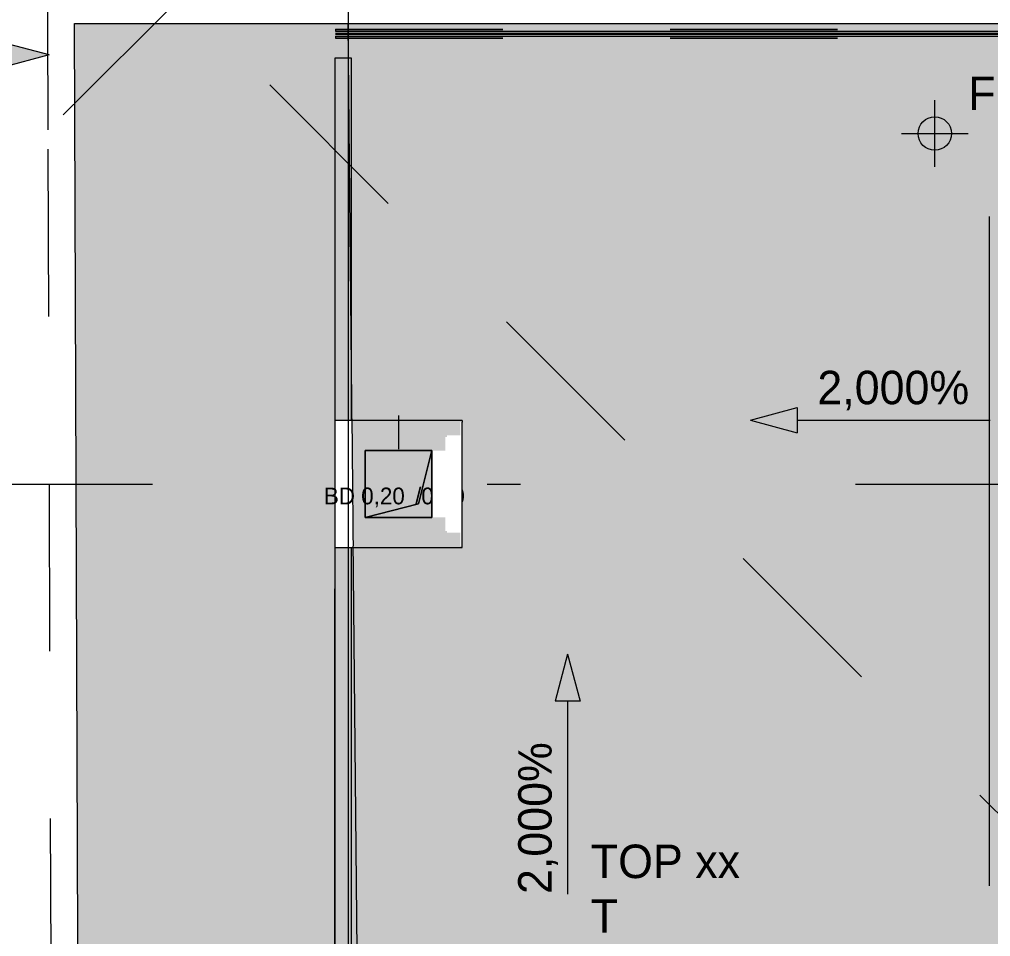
# Model space of a CAD drawing. Header units: metres. Extents: x -3 to 171, y -23 to 41.
# Drawn here: x 0.103 to 3.004, y -7.352 to -4.612 of the extents above; entities that cross this region are included whole.
import ezdxf

# ---------------------------------------------------------------- set-up
doc = ezdxf.new("R2010")
doc.units = ezdxf.units.M
doc.header["$MEASUREMENT"] = 0
doc.set_wipeout_variables(frame=1)
for name, pattern in [('Achse', [0.004, 0.002, -0.001, 0, -0.001]), ('Schnittlinie', [0.006, 0.003, -0.0015, 0, -0.0015]), ('Untersicht', [0.001, 0.0005, -0.0005]), ('Untersicht 1_1', [0.075, 0.025, -0.05]), ('Wipeout_Contour', [1, 0, -1])]:
    doc.linetypes.add(name, pattern=pattern)
for name, color, linetype in [('6._Dach PP STG1_1_000 Achsraster', 7, 'Continuous'), ('6._Dach PP STG1_1_112 Wand Aussen - Schachtwände', 7, 'Continuous'), ('6._Dach PP STG1_1_140 Brüstung', 7, 'Continuous'), ('6._Dach PP STG1_1_140 Geländer transparent', 7, 'Continuous'), ('6._Dach PP STG1_1_210 Decke', 7, 'Continuous'), ('6._Dach PP STG1_1_220 Bodenaufbau - Außen_ Gefälle', 7, 'Continuous'), ('6._Dach PP STG1_1_221 Bodenaufbau - Abdichtung', 7, 'Continuous'), ('6._Dach PP STG1_1_221 Bodenaufbau - Terrassenbelag', 7, 'Continuous'), ('6._Dach PP STG1_1_270 Deckendurchbruchsymbol', 7, 'Continuous'), ('6._Dach PP STG1_1_611 Entwässerung', 7, 'Continuous'), ('6._Dach PP STG1_1_810 Raum', 7, 'Continuous'), ('6._Dach PP STG1_1_851 Marker Schnitt', 7, 'Continuous'), ('6._Dach PP STG1_1_950 Polierplan Bemaßung', 7, 'Continuous')]:
    doc.layers.add(name, color=color, linetype=linetype)
doc.styles.add('ERSTELLTER_STIL_2', font='')
doc.styles.get('ERSTELLTER_STIL_2').set_extended_font_data('Eurostile')

msp = doc.modelspace()

# ---------------------------------------------------------------- hatches: boundary and pattern name
at = {"layer": '6._Dach PP STG1_1_140 Brüstung', "linetype": 'Continuous', "lineweight": 13}
for points in [[(1.0465, -4.6525), (6.695, -4.6525), (6.695, -4.6471), (1.0465, -4.6471)], [(1.0465, -4.6615), (6.695, -4.6615), (6.695, -4.6561), (1.0465, -4.6561)]]:
    msp.add_hatch(color=4, dxfattribs=at).paths.add_polyline_path(points)
at = {"layer": '6._Dach PP STG1_1_140 Geländer transparent', "linetype": 'Continuous', "lineweight": 13}
msp.add_hatch(color=4, dxfattribs=at).paths.add_polyline_path([(1.095, -10.355), (1.095, -4.7271), (1.045, -4.7271), (1.045, -10.355)])
at = {"layer": '6._Dach PP STG1_1_220 Bodenaufbau - Außen_ Gefälle', "linetype": 'Continuous', "lineweight": 0, "true_color": 0x323232}
h = msp.add_hatch(color=250, dxfattribs=at)
h.paths.add_polyline_path([(6.565, -4.5433), (0.1867, -4.5433), (0.2083, -10.4546), (6.43, -10.4546), (6.43, -14.87), (12.38, -14.87), (12.38, -10.4546), (18.8202, -10.4546), (18.8399, -4.5433), (12.4199, -4.5433), (12.415, -1.67), (6.565, -1.67)])
h.paths.add_polyline_path([(6.495, -7.395), (8.015, -7.395), (8.015, -7.605), (8.745, -7.605), (8.745, -6.215), (7.975, -6.215), (7.975, -5.885), (8.745, -5.885), (8.745, -3.865), (11.105, -3.865), (11.105, -6.245), (11.105, -7.605), (11.5565, -7.605), (11.5565, -8.955), (6.495, -8.955)], flags=0)
at = {"layer": '6._Dach PP STG1_1_950 Polierplan Bemaßung', "linetype": 'Continuous', "lineweight": 0, "true_color": 0x000000}
for points in [[(2.8373, -4.9525), (2.8873, -4.9525), (2.8835, -4.9334), (2.8727, -4.9172), (2.8565, -4.9063), (2.8373, -4.9025)], [(2.8373, -4.9525), (2.7873, -4.9525), (2.7911, -4.9717), (2.802, -4.9879), (2.8182, -4.9987), (2.8373, -5.0025)]]:
    msp.add_hatch(color=18, dxfattribs=at).paths.add_polyline_path(points)
at = {"layer": '6._Dach PP STG1_1_950 Polierplan Bemaßung', "linetype": 'Continuous', "lineweight": 13, "true_color": 0x6c6cff}
for points in [[(2.2865, -5.8089), (2.4265, -5.8464), (2.4265, -5.7714)], [(1.7402, -6.5081), (1.7027, -6.6481), (1.7777, -6.6481)]]:
    msp.add_hatch(color=171, dxfattribs=at).paths.add_polyline_path(points)

# ---------------------------------------------------------------- linework, layer by layer
at = {"layer": '6._Dach PP STG1_1_140 Brüstung', "color": 8, "linetype": 'Untersicht', "lineweight": 13, "ltscale": 1000}
for p, q in [((1.0465, -4.6407), (6.6448, -4.6407)), ((1.0465, -4.6417), (6.6448, -4.6417)), ((1.0465, -4.6669), (6.695, -4.6669))]:
    msp.add_line(p, q, dxfattribs=at)
at = {"layer": '6._Dach PP STG1_1_140 Brüstung', "color": 7, "linetype": 'Continuous', "lineweight": 13, "ltscale": 1000}
for p, q in [((1.0465, -4.6471), (6.6448, -4.6471)), ((1.0465, -4.6525), (6.695, -4.6525)), ((1.0465, -4.6561), (6.695, -4.6561)), ((1.0465, -4.6615), (6.695, -4.6615))]:
    msp.add_line(p, q, dxfattribs=at)
at = {"layer": '6._Dach PP STG1_1_140 Brüstung', "color": 8, "linetype": 'Untersicht', "lineweight": 13, "ltscale": 1000, "flags": 128}
for points in [[(1.0465, -4.6407), (1.0465, -4.6417)], [(1.0465, -4.6417), (1.0465, -4.6471)], [(1.0465, -4.6615), (1.0465, -4.6669)], [(1.0465, -4.6669), (1.0465, -4.6679)], [(1.0465, -4.6679), (6.695, -4.6679)]]:
    msp.add_lwpolyline(points, dxfattribs=at)
at = {"layer": '6._Dach PP STG1_1_140 Geländer transparent', "color": 7, "linetype": 'Continuous', "lineweight": 18, "ltscale": 1000, "flags": 128}
for points in [[(1.095, -4.7271), (1.045, -4.7271)], [(1.045, -4.7271), (1.045, -10.355)], [(1.095, -10.355), (1.095, -4.7271)]]:
    msp.add_lwpolyline(points, dxfattribs=at)
at = {"layer": '6._Dach PP STG1_1_210 Decke', "color": 7, "linetype": 'Continuous', "lineweight": 13, "ltscale": 1000, "true_color": 0xf4f4f4, "flags": 128}
msp.add_lwpolyline([(6.525, -4.5), (0.1465, -4.5), (0.1685, -10.5128), (6.39, -10.5128), (6.39, -14.87), (12.42, -14.87), (12.42, -10.4946), (18.82, -10.4946), (18.84, -4.5), (12.455, -4.5), (12.455, -1.6283), (6.525, -1.6283)], close=True, dxfattribs=at)
at = {"layer": '6._Dach PP STG1_1_220 Bodenaufbau - Außen_ Gefälle', "color": 7, "linetype": 'Continuous', "lineweight": 13, "ltscale": 1000, "flags": 128}
msp.add_lwpolyline([(6.565, -4.5433), (0.1867, -4.5433), (0.2083, -10.4546), (6.43, -10.4546), (6.43, -14.87), (12.38, -14.87), (12.38, -10.4546), (18.8202, -10.4546), (18.8399, -4.5433), (12.4199, -4.5433), (12.415, -1.67), (6.565, -1.67)], close=True, dxfattribs=at)
at = {"layer": '6._Dach PP STG1_1_220 Bodenaufbau - Außen_ Gefälle', "color": 7, "linetype": 'Untersicht 1_1', "lineweight": 18, "ltscale": 1000, "flags": 128}
msp.add_lwpolyline([(7.275, -4.7271), (7.275, -7.265), (6.365, -7.265), (6.365, -9.085), (10.915, -9.085), (10.915, -10.355), (1.045, -10.355), (1.045, -4.7271)], close=True, dxfattribs=at)
at = {"layer": '6._Dach PP STG1_1_950 Polierplan Bemaßung', "color": 7, "linetype": 'Continuous', "lineweight": 13, "ltscale": 1000}
for p, q in [((2.8373, -5.0525), (2.8373, -4.8525)), ((2.7373, -4.9525), (2.9373, -4.9525))]:
    msp.add_line(p, q, dxfattribs=at)
at = {"layer": '6._Dach PP STG1_1_950 Polierplan Bemaßung', "color": 171, "linetype": 'Continuous', "lineweight": 13, "ltscale": 1000, "true_color": 0x6c6cff}
for p, q in [((2.2865, -5.8089), (2.4265, -5.7714)), ((2.4265, -5.7714), (2.4265, -5.8464)), ((2.2865, -5.8089), (2.4265, -5.8464)), ((2.4265, -5.8089), (2.4865, -5.8089)), ((2.4865, -5.8089), (3.0028, -5.8089)), ((1.7402, -6.5081), (1.7027, -6.6481)), ((1.7402, -6.5081), (1.7777, -6.6481)), ((1.7777, -6.6481), (1.7027, -6.6481)), ((1.7402, -6.6481), (1.7402, -6.7081)), ((1.7402, -6.7081), (1.7402, -7.2244))]:
    msp.add_line(p, q, dxfattribs=at)
at = {"layer": '6._Dach PP STG1_1_950 Polierplan Bemaßung', "color": 7, "linetype": 'Continuous', "lineweight": 13, "ltscale": 1000}
msp.add_circle((2.8373, -4.9525), 0.05, dxfattribs=at)

# ---------------------------------------------------------------- texts
at = {"layer": '6._Dach PP STG1_1_810 Raum', "color": 7, "linetype": 'Continuous', "lineweight": 13, "char_height": 0.1, "attachment_point": 1, "style": 'ERSTELLTER_STIL_2'}
for s, insert in [('\\A1;{\\pql;\\pt0;\\fEurostile|b0|i0|c0|p0;\\W1.000000;TOP xx}', (1.8096, -7.0768)), ('\\A1;{\\pql;\\pt0;\\fEurostile|b0|i0|c0|p0;\\W1.000000;T}', (1.8096, -7.2403))]:
    msp.add_mtext(s, dxfattribs=dict(at, insert=insert))
at = {"layer": '6._Dach PP STG1_1_950 Polierplan Bemaßung', "color": 7, "linetype": 'Continuous', "lineweight": 13, "insert": (2.9373, -4.9115), "char_height": 0.1, "attachment_point": 7, "style": 'ERSTELLTER_STIL_2'}
msp.add_mtext('\\A1;{\\pql;\\fEurostile|b0|i0|c0|p0;\\W1.000000;Flachdach OK +17,87\\fEurostile|b0|i0|c0|p0;\\W1.000000;\\A1{\\H.66x;\\S5^  ;}}', dxfattribs=at)
at = {"layer": '6._Dach PP STG1_1_950 Polierplan Bemaßung', "color": 171, "linetype": 'Continuous', "lineweight": 13, "true_color": 0x6c6cff, "insert": (2.4865, -5.7799), "char_height": 0.1, "attachment_point": 7, "style": 'ERSTELLTER_STIL_2'}
msp.add_mtext('\\A1;{\\pql;\\fEurostile|b0|i0|c0|p0;\\W1.000000;2,000\\fEurostile|b0|i0|c0|p0;\\W1.000000;%}', dxfattribs=at)
at = {"layer": '6._Dach PP STG1_1_950 Polierplan Bemaßung', "color": 171, "linetype": 'Continuous', "lineweight": 13, "true_color": 0x6c6cff, "insert": (1.7112, -7.2244), "char_height": 0.1, "attachment_point": 7, "rotation": 90, "style": 'ERSTELLTER_STIL_2'}
msp.add_mtext('\\A1;{\\pql;\\fEurostile|b0|i0|c0|p0;\\W1.000000;2,000\\fEurostile|b0|i0|c0|p0;\\W1.000000;%}', dxfattribs=at)

# ---------------------------------------------------------------- next in the draw order: wipeouts: each hides what was drawn before it
at = {"color": 254, "linetype": 'Wipeout_Contour', "lineweight": 0, "ltscale": 18.3699}
msp.add_wipeout([(1.045, -5.8145), (1.05, -5.8145), (1.045, -5.8095)], dxfattribs=at).dxf.layer = '6._Dach PP STG1_1_112 Wand Aussen - Schachtwände'
at = {"color": 254, "linetype": 'Wipeout_Contour', "lineweight": 0, "ltscale": 18.372286}
msp.add_wipeout([(1.42, -5.8145), (1.425, -5.8145), (1.425, -5.8095)], dxfattribs=at).dxf.layer = '6._Dach PP STG1_1_112 Wand Aussen - Schachtwände'
at = {"color": 254, "linetype": 'Wipeout_Contour', "lineweight": 0, "ltscale": 19.289639}
msp.add_wipeout([(1.05, -6.1845), (1.045, -6.1895), (1.05, -6.1895)], dxfattribs=at).dxf.layer = '6._Dach PP STG1_1_112 Wand Aussen - Schachtwände'
at = {"color": 254, "linetype": 'Wipeout_Contour', "lineweight": 0, "ltscale": 18.513411}
msp.add_wipeout([(1.42, -6.1845), (1.425, -6.1895), (1.425, -6.1845)], dxfattribs=at).dxf.layer = '6._Dach PP STG1_1_112 Wand Aussen - Schachtwände'
at = {"color": 254, "linetype": 'Wipeout_Contour', "lineweight": 0, "ltscale": 12.999552}
msp.add_wipeout([(-0.0237, -4.3834), (0.267, -4.6234), (0.2661, -4.3834)], dxfattribs=at).dxf.layer = '6._Dach PP STG1_1_140 Brüstung'

# ---------------------------------------------------------------- next in the draw order: wipeouts: each hides what was drawn before it
at = {"color": 254, "linetype": 'Wipeout_Contour', "lineweight": 0, "ltscale": 18.465895}
msp.add_wipeout([(1.05, -5.8545), (1.09, -5.8545), (1.05, -5.8145)], dxfattribs=at).dxf.layer = '6._Dach PP STG1_1_112 Wand Aussen - Schachtwände'
at = {"color": 254, "linetype": 'Wipeout_Contour', "lineweight": 0, "ltscale": 18.44815}
msp.add_wipeout([(1.38, -5.8545), (1.42, -5.8545), (1.42, -5.8145)], dxfattribs=at).dxf.layer = '6._Dach PP STG1_1_112 Wand Aussen - Schachtwände'
at = {"color": 254, "linetype": 'Wipeout_Contour', "lineweight": 0, "ltscale": 19.254315}
msp.add_wipeout([(1.09, -6.1445), (1.05, -6.1845), (1.09, -6.1845)], dxfattribs=at).dxf.layer = '6._Dach PP STG1_1_112 Wand Aussen - Schachtwände'
at = {"color": 254, "linetype": 'Wipeout_Contour', "lineweight": 0, "ltscale": 18.423196}
msp.add_wipeout([(1.38, -6.1445), (1.42, -6.1845), (1.42, -6.1445)], dxfattribs=at).dxf.layer = '6._Dach PP STG1_1_112 Wand Aussen - Schachtwände'
at = {"color": 254, "linetype": 'Wipeout_Contour', "lineweight": 0, "ltscale": 14.250502}
msp.add_wipeout([(-0.0237, -4.3834), (-0.0229, -4.6234), (0.267, -4.6234)], dxfattribs=at).dxf.layer = '6._Dach PP STG1_1_140 Brüstung'

# ---------------------------------------------------------------- next in the draw order: wipeouts: each hides what was drawn before it
at = {"color": 254, "linetype": 'Wipeout_Contour', "lineweight": 0, "ltscale": 17.636494}
msp.add_wipeout([(1.42, -5.8145), (1.425, -5.8095), (1.42, -5.8095)], dxfattribs=at).dxf.layer = '6._Dach PP STG1_1_112 Wand Aussen - Schachtwände'
at = {"color": 254, "linetype": 'Wipeout_Contour', "lineweight": 0, "ltscale": 18.529113}
msp.add_wipeout([(1.09, -5.8595), (1.095, -5.8595), (1.09, -5.8545)], dxfattribs=at).dxf.layer = '6._Dach PP STG1_1_112 Wand Aussen - Schachtwände'
at = {"color": 254, "linetype": 'Wipeout_Contour', "lineweight": 0, "ltscale": 18.477545}
msp.add_wipeout([(1.375, -5.8595), (1.38, -5.8595), (1.38, -5.8545)], dxfattribs=at).dxf.layer = '6._Dach PP STG1_1_112 Wand Aussen - Schachtwände'
at = {"color": 254, "linetype": 'Wipeout_Contour', "lineweight": 0, "ltscale": 19.174911}
msp.add_wipeout([(1.095, -6.1395), (1.09, -6.1445), (1.095, -6.1445)], dxfattribs=at).dxf.layer = '6._Dach PP STG1_1_112 Wand Aussen - Schachtwände'
at = {"color": 254, "linetype": 'Wipeout_Contour', "lineweight": 0, "ltscale": 18.354299}
msp.add_wipeout([(1.375, -6.1395), (1.38, -6.1445), (1.38, -6.1395)], dxfattribs=at).dxf.layer = '6._Dach PP STG1_1_112 Wand Aussen - Schachtwände'
at = {"color": 254, "linetype": 'Wipeout_Contour', "lineweight": 0, "ltscale": 30.095482}
msp.add_wipeout([(0.2881, -10.3745), (0.267, -4.6234), (-0.0229, -4.6234), (-0.0018, -10.3745)], dxfattribs=at).dxf.layer = '6._Dach PP STG1_1_140 Brüstung'

# ---------------------------------------------------------------- next in the draw order: hatches: boundary and pattern name
at = {"layer": '6._Dach PP STG1_1_950 Polierplan Bemaßung', "linetype": 'Continuous', "lineweight": 13, "true_color": 0x6c6cff}
msp.add_hatch(color=171, dxfattribs=at).paths.add_polyline_path([(0.191, -4.7175), (0.0509, -4.6805), (0.0512, -4.7555)])

# ---------------------------------------------------------------- next in the draw order: linework, layer by layer
at = {"layer": '6._Dach PP STG1_1_140 Brüstung', "color": 7, "linetype": 'Continuous', "lineweight": 18, "ltscale": 1000, "flags": 128}
msp.add_lwpolyline([(0.2881, -10.3745), (0.267, -4.6234)], dxfattribs=at)
at = {"layer": '6._Dach PP STG1_1_221 Bodenaufbau - Abdichtung', "color": 171, "linetype": 'Untersicht', "lineweight": 13, "ltscale": 1000, "true_color": 0x6c6cff, "flags": 128}
for points in [[(0.1975, -7.499), (0.1867, -4.5433)], [(0.1881, -4.9419), (0.1867, -4.5433)]]:
    msp.add_lwpolyline(points, dxfattribs=at)
at = {"layer": '6._Dach PP STG1_1_950 Polierplan Bemaßung', "color": 171, "linetype": 'Continuous', "lineweight": 13, "ltscale": 1000, "true_color": 0x6c6cff}
for q in [(0.0509, -4.6805), (0.0512, -4.7555)]:
    msp.add_line((0.191, -4.7175), q, dxfattribs=at)

# ---------------------------------------------------------------- next in the draw order: wipeouts: each hides what was drawn before it
at = {"color": 254, "linetype": 'Wipeout_Contour', "lineweight": 0, "ltscale": 23.875168}
msp.add_wipeout([(1.05, -5.8145), (1.42, -5.8145), (1.42, -5.8095), (1.05, -5.8095)], dxfattribs=at).dxf.layer = '6._Dach PP STG1_1_112 Wand Aussen - Schachtwände'
at = {"color": 254, "linetype": 'Wipeout_Contour', "lineweight": 0, "ltscale": 18.625281}
msp.add_wipeout([(1.135, -5.8995), (1.095, -5.8595), (1.095, -5.8995)], dxfattribs=at).dxf.layer = '6._Dach PP STG1_1_112 Wand Aussen - Schachtwände'
at = {"color": 254, "linetype": 'Wipeout_Contour', "lineweight": 0, "ltscale": 18.553929}
msp.add_wipeout([(1.335, -5.8995), (1.375, -5.8995), (1.375, -5.8595)], dxfattribs=at).dxf.layer = '6._Dach PP STG1_1_112 Wand Aussen - Schachtwände'
at = {"color": 254, "linetype": 'Wipeout_Contour', "lineweight": 0, "ltscale": 19.140359}
msp.add_wipeout([(1.135, -6.0995), (1.095, -6.1395), (1.135, -6.1395)], dxfattribs=at).dxf.layer = '6._Dach PP STG1_1_112 Wand Aussen - Schachtwände'
at = {"color": 254, "linetype": 'Wipeout_Contour', "lineweight": 0, "ltscale": 18.264273}
msp.add_wipeout([(1.335, -6.0995), (1.375, -6.1395), (1.375, -6.0995)], dxfattribs=at).dxf.layer = '6._Dach PP STG1_1_112 Wand Aussen - Schachtwände'

# ---------------------------------------------------------------- next in the draw order: wipeouts: each hides what was drawn before it
at = {"color": 254, "linetype": 'Wipeout_Contour', "lineweight": 0, "ltscale": 17.207096}
msp.add_wipeout([(1.05, -5.8095), (1.045, -5.8095), (1.05, -5.8145)], dxfattribs=at).dxf.layer = '6._Dach PP STG1_1_112 Wand Aussen - Schachtwände'
at = {"color": 254, "linetype": 'Wipeout_Contour', "lineweight": 0, "ltscale": 17.665541}
msp.add_wipeout([(1.38, -5.8545), (1.42, -5.8145), (1.38, -5.8145)], dxfattribs=at).dxf.layer = '6._Dach PP STG1_1_112 Wand Aussen - Schachtwände'
at = {"color": 254, "linetype": 'Wipeout_Contour', "lineweight": 0, "ltscale": 18.411211}
msp.add_wipeout([(0.267, -4.6234), (1.0465, -4.6234), (1.0465, -4.3834), (0.2661, -4.3834)], dxfattribs=at).dxf.layer = '6._Dach PP STG1_1_140 Brüstung'

# ---------------------------------------------------------------- next in the draw order: linework, layer by layer
at = {"layer": '6._Dach PP STG1_1_112 Wand Aussen - Schachtwände', "color": 7, "linetype": 'Continuous', "lineweight": 18, "ltscale": 1000, "flags": 128}
msp.add_lwpolyline([(1.425, -5.8095), (1.425, -5.8145)], dxfattribs=at)
at = {"layer": '6._Dach PP STG1_1_140 Brüstung', "color": 7, "linetype": 'Continuous', "lineweight": 18, "ltscale": 1000, "flags": 128}
msp.add_lwpolyline([(0.267, -4.6234), (1.0465, -4.6234)], dxfattribs=at)
at = {"layer": '6._Dach PP STG1_1_221 Bodenaufbau - Abdichtung', "color": 171, "linetype": 'Untersicht', "lineweight": 13, "ltscale": 1000, "true_color": 0x6c6cff, "flags": 128}
msp.add_lwpolyline([(0.5867, -4.5433), (0.1881, -4.9419)], dxfattribs=at)

# ---------------------------------------------------------------- next in the draw order: wipeouts: each hides what was drawn before it
at = {"color": 254, "linetype": 'Wipeout_Contour', "lineweight": 0, "ltscale": 23.957123}
msp.add_wipeout([(1.09, -5.8545), (1.38, -5.8545), (1.38, -5.8145), (1.09, -5.8145)], dxfattribs=at).dxf.layer = '6._Dach PP STG1_1_112 Wand Aussen - Schachtwände'

# ---------------------------------------------------------------- next in the draw order: wipeouts: each hides what was drawn before it
at = {"color": 254, "linetype": 'Wipeout_Contour', "lineweight": 0, "ltscale": 17.272665}
msp.add_wipeout([(1.09, -5.8145), (1.05, -5.8145), (1.09, -5.8545)], dxfattribs=at).dxf.layer = '6._Dach PP STG1_1_112 Wand Aussen - Schachtwände'
at = {"color": 254, "linetype": 'Wipeout_Contour', "lineweight": 0, "ltscale": 17.730857}
msp.add_wipeout([(1.375, -5.8595), (1.38, -5.8545), (1.375, -5.8545)], dxfattribs=at).dxf.layer = '6._Dach PP STG1_1_112 Wand Aussen - Schachtwände'
at = {"color": 254, "linetype": 'Wipeout_Contour', "lineweight": 0, "ltscale": 25.197188}
msp.add_wipeout([(6.2852, -4.3834), (1.0465, -4.3834), (1.0465, -4.6234), (6.2852, -4.6234)], dxfattribs=at).dxf.layer = '6._Dach PP STG1_1_140 Brüstung'

# ---------------------------------------------------------------- next in the draw order: linework, layer by layer
at = {"layer": '6._Dach PP STG1_1_000 Achsraster', "color": 5, "linetype": 'Achse', "lineweight": 0, "ltscale": 1000}
msp.add_line((3, 3), (3, -22.5231), dxfattribs=at)
at = {"layer": '6._Dach PP STG1_1_112 Wand Aussen - Schachtwände', "color": 7, "linetype": 'Continuous', "lineweight": 18, "ltscale": 1000, "flags": 128}
for points in [[(1.045, -5.8095), (1.045, -5.8145)], [(1.425, -5.8095), (1.045, -5.8095)]]:
    msp.add_lwpolyline(points, dxfattribs=at)
at = {"layer": '6._Dach PP STG1_1_140 Brüstung', "color": 7, "linetype": 'Continuous', "lineweight": 18, "ltscale": 1000}
msp.add_line((1.0465, -4.6234), (6.2852, -4.6234), dxfattribs=at)
at = {"layer": '6._Dach PP STG1_1_221 Bodenaufbau - Terrassenbelag', "color": 7, "linetype": 'Continuous', "lineweight": 18, "ltscale": 1000, "flags": 128}
msp.add_lwpolyline([(1.0846, -4.6234), (6.695, -4.6234)], dxfattribs=at)

# ---------------------------------------------------------------- next in the draw order: wipeouts: each hides what was drawn before it
at = {"color": 254, "linetype": 'Wipeout_Contour', "lineweight": 0, "ltscale": 24.042775}
msp.add_wipeout([(1.095, -5.8595), (1.375, -5.8595), (1.375, -5.8545), (1.095, -5.8545)], dxfattribs=at).dxf.layer = '6._Dach PP STG1_1_112 Wand Aussen - Schachtwände'

# ---------------------------------------------------------------- next in the draw order: wipeouts: each hides what was drawn before it
at = {"color": 254, "linetype": 'Wipeout_Contour', "lineweight": 0, "ltscale": 24.454541}
msp.add_wipeout([(1.05, -5.8145), (1.045, -5.8145), (1.045, -6.1845), (1.05, -6.1845)], dxfattribs=at).dxf.layer = '6._Dach PP STG1_1_112 Wand Aussen - Schachtwände'
at = {"color": 254, "linetype": 'Wipeout_Contour', "lineweight": 0, "ltscale": 17.361367}
msp.add_wipeout([(1.095, -5.8545), (1.09, -5.8545), (1.095, -5.8595)], dxfattribs=at).dxf.layer = '6._Dach PP STG1_1_112 Wand Aussen - Schachtwände'
at = {"color": 254, "linetype": 'Wipeout_Contour', "lineweight": 0, "ltscale": 17.760742}
msp.add_wipeout([(1.335, -5.8995), (1.375, -5.8595), (1.335, -5.8595)], dxfattribs=at).dxf.layer = '6._Dach PP STG1_1_112 Wand Aussen - Schachtwände'

# ---------------------------------------------------------------- next in the draw order: wipeouts: each hides what was drawn before it
at = {"color": 254, "linetype": 'Wipeout_Contour', "lineweight": 0, "ltscale": 24.125985}
msp.add_wipeout([(1.135, -5.8995), (1.335, -5.8995), (1.335, -5.8595), (1.135, -5.8595)], dxfattribs=at).dxf.layer = '6._Dach PP STG1_1_112 Wand Aussen - Schachtwände'
at = {"color": 254, "linetype": 'Wipeout_Contour', "lineweight": 0, "ltscale": 18.468399}
msp.add_wipeout([(1.05, -6.1845), (1.045, -6.1845), (1.045, -6.1895)], dxfattribs=at).dxf.layer = '6._Dach PP STG1_1_112 Wand Aussen - Schachtwände'

# ---------------------------------------------------------------- next in the draw order: wipeouts: each hides what was drawn before it
at = {"color": 254, "linetype": 'Wipeout_Contour', "lineweight": 0, "ltscale": 17.427426}
msp.add_wipeout([(1.135, -5.8595), (1.095, -5.8595), (1.135, -5.8995)], dxfattribs=at).dxf.layer = '6._Dach PP STG1_1_112 Wand Aussen - Schachtwände'

# ---------------------------------------------------------------- next in the draw order: linework, layer by layer
at = {"layer": '6._Dach PP STG1_1_112 Wand Aussen - Schachtwände', "color": 7, "linetype": 'Continuous', "lineweight": 18, "ltscale": 1000, "flags": 128}
msp.add_lwpolyline([(1.135, -5.8995), (1.335, -5.8995)], dxfattribs=at)

# ---------------------------------------------------------------- next in the draw order: wipeouts: each hides what was drawn before it
at = {"color": 254, "linetype": 'Wipeout_Contour', "lineweight": 0, "ltscale": 24.469}
msp.add_wipeout([(1.09, -5.8545), (1.05, -5.8545), (1.05, -6.1445), (1.09, -6.1445)], dxfattribs=at).dxf.layer = '6._Dach PP STG1_1_112 Wand Aussen - Schachtwände'

# ---------------------------------------------------------------- next in the draw order: wipeouts: each hides what was drawn before it
at = {"color": 254, "linetype": 'Wipeout_Contour', "lineweight": 0, "ltscale": 18.398206}
msp.add_wipeout([(1.09, -6.1445), (1.05, -6.1445), (1.05, -6.1845)], dxfattribs=at).dxf.layer = '6._Dach PP STG1_1_112 Wand Aussen - Schachtwände'

# ---------------------------------------------------------------- next in the draw order: linework, layer by layer
at = {"layer": '6._Dach PP STG1_1_112 Wand Aussen - Schachtwände', "color": 7, "linetype": 'Continuous', "lineweight": 18, "ltscale": 1000, "flags": 128}
for points in [[(1.045, -5.8145), (1.045, -6.1895)], [(1.045, -6.1895), (1.05, -6.1895)]]:
    msp.add_lwpolyline(points, dxfattribs=at)

# ---------------------------------------------------------------- next in the draw order: wipeouts: each hides what was drawn before it
at = {"color": 254, "linetype": 'Wipeout_Contour', "lineweight": 0, "ltscale": 24.48365}
msp.add_wipeout([(1.095, -5.8595), (1.09, -5.8595), (1.09, -6.1395), (1.095, -6.1395)], dxfattribs=at).dxf.layer = '6._Dach PP STG1_1_112 Wand Aussen - Schachtwände'

# ---------------------------------------------------------------- next in the draw order: wipeouts: each hides what was drawn before it
at = {"color": 254, "linetype": 'Wipeout_Contour', "lineweight": 0, "ltscale": 24.498677}
msp.add_wipeout([(1.135, -6.0995), (1.135, -5.8995), (1.095, -5.8995), (1.095, -6.0995)], dxfattribs=at).dxf.layer = '6._Dach PP STG1_1_112 Wand Aussen - Schachtwände'
at = {"color": 254, "linetype": 'Wipeout_Contour', "lineweight": 0, "ltscale": 18.363294}
msp.add_wipeout([(1.095, -6.1395), (1.09, -6.1395), (1.09, -6.1445)], dxfattribs=at).dxf.layer = '6._Dach PP STG1_1_112 Wand Aussen - Schachtwände'
at = {"color": 254, "linetype": 'Wipeout_Contour', "lineweight": 0, "ltscale": 25.337453}
msp.add_wipeout([(1.42, -6.1845), (1.05, -6.1845), (1.05, -6.1895), (1.42, -6.1895)], dxfattribs=at).dxf.layer = '6._Dach PP STG1_1_112 Wand Aussen - Schachtwände'

# ---------------------------------------------------------------- next in the draw order: linework, layer by layer
at = {"layer": '6._Dach PP STG1_1_000 Achsraster', "color": 5, "linetype": 'Achse', "lineweight": 0, "ltscale": 1000}
msp.add_line((-1.5, -6), (21, -6), dxfattribs=at)

# ---------------------------------------------------------------- next in the draw order: texts
at = {"layer": '6._Dach PP STG1_1_270 Deckendurchbruchsymbol', "color": 1, "linetype": 'Continuous', "lineweight": 0, "insert": (1.235, -6.0749), "char_height": 0.05, "attachment_point": 8, "style": 'ERSTELLTER_STIL_2'}
msp.add_mtext('\\A1;{\\pqc;\\pt0;\\fEurostile|b0|i0|c0|p0;\\W1.000000;BD 0,20\\fEurostile|b0|i0|c0|p0;\\W1.000000;\\A1{\\H.66x;\\S^  ;}\\fEurostile|b0|i0|c0|p0;\\W1.000000; /0,20\\fEurostile|b0|i0|c0|p0;\\W1.000000;\\A1{\\H.66x;\\S^  ;}\\fEurostile|b0|i0|c0|p0;\\W1.000000;\\fEurostile|b0|i0|c0|p0;\\W1.000000;\\A1{\\H.66x;\\S^  ;}}', dxfattribs=at)

# ---------------------------------------------------------------- next in the draw order: wipeouts: each hides what was drawn before it
at = {"color": 254, "linetype": 'Wipeout_Contour', "lineweight": 0, "ltscale": 18.293727}
msp.add_wipeout([(1.095, -6.0995), (1.095, -6.1395), (1.135, -6.0995)], dxfattribs=at).dxf.layer = '6._Dach PP STG1_1_112 Wand Aussen - Schachtwände'
at = {"color": 254, "linetype": 'Wipeout_Contour', "lineweight": 0, "ltscale": 19.713674}
msp.add_wipeout([(1.42, -6.1895), (1.425, -6.1895), (1.42, -6.1845)], dxfattribs=at).dxf.layer = '6._Dach PP STG1_1_112 Wand Aussen - Schachtwände'

# ---------------------------------------------------------------- next in the draw order: linework, layer by layer
at = {"layer": '6._Dach PP STG1_1_112 Wand Aussen - Schachtwände', "color": 7, "linetype": 'Continuous', "lineweight": 18, "ltscale": 1000, "flags": 128}
msp.add_lwpolyline([(1.135, -6.0995), (1.135, -5.8995)], dxfattribs=at)

# ---------------------------------------------------------------- next in the draw order: wipeouts: each hides what was drawn before it
at = {"color": 254, "linetype": 'Wipeout_Contour', "lineweight": 0, "ltscale": 25.244272}
msp.add_wipeout([(1.38, -6.1445), (1.09, -6.1445), (1.09, -6.1845), (1.38, -6.1845)], dxfattribs=at).dxf.layer = '6._Dach PP STG1_1_112 Wand Aussen - Schachtwände'

# ---------------------------------------------------------------- next in the draw order: wipeouts: each hides what was drawn before it
at = {"color": 254, "linetype": 'Wipeout_Contour', "lineweight": 0, "ltscale": 19.647612}
msp.add_wipeout([(1.38, -6.1845), (1.42, -6.1845), (1.38, -6.1445)], dxfattribs=at).dxf.layer = '6._Dach PP STG1_1_112 Wand Aussen - Schachtwände'

# ---------------------------------------------------------------- next in the draw order: linework, layer by layer
at = {"layer": '6._Dach PP STG1_1_112 Wand Aussen - Schachtwände', "color": 7, "linetype": 'Continuous', "lineweight": 18, "ltscale": 1000, "flags": 128}
for points in [[(1.05, -6.1895), (1.425, -6.1895)], [(1.425, -6.1895), (1.425, -6.1845)]]:
    msp.add_lwpolyline(points, dxfattribs=at)

# ---------------------------------------------------------------- next in the draw order: wipeouts: each hides what was drawn before it
at = {"color": 254, "linetype": 'Wipeout_Contour', "lineweight": 0, "ltscale": 25.154559}
msp.add_wipeout([(1.375, -6.1395), (1.095, -6.1395), (1.095, -6.1445), (1.375, -6.1445)], dxfattribs=at).dxf.layer = '6._Dach PP STG1_1_112 Wand Aussen - Schachtwände'

# ---------------------------------------------------------------- next in the draw order: linework, layer by layer
at = {"layer": '6._Dach PP STG1_1_221 Bodenaufbau - Terrassenbelag', "color": 7, "linetype": 'Continuous', "lineweight": 18, "ltscale": 1000, "flags": 128}
msp.add_lwpolyline([(1.1123, -7.499), (1.0846, -4.6234)], dxfattribs=at)

# ---------------------------------------------------------------- next in the draw order: wipeouts: each hides what was drawn before it
at = {"color": 254, "linetype": 'Wipeout_Contour', "lineweight": 0, "ltscale": 25.06243}
msp.add_wipeout([(1.335, -6.0995), (1.135, -6.0995), (1.135, -6.1395), (1.335, -6.1395)], dxfattribs=at).dxf.layer = '6._Dach PP STG1_1_112 Wand Aussen - Schachtwände'
at = {"color": 254, "linetype": 'Wipeout_Contour', "lineweight": 0, "ltscale": 19.550486}
msp.add_wipeout([(1.375, -6.1445), (1.38, -6.1445), (1.375, -6.1395)], dxfattribs=at).dxf.layer = '6._Dach PP STG1_1_112 Wand Aussen - Schachtwände'

# ---------------------------------------------------------------- next in the draw order: linework, layer by layer
at = {"layer": '6._Dach PP STG1_1_851 Marker Schnitt', "color": 7, "linetype": 'Schnittlinie', "lineweight": 13, "ltscale": 1000}
msp.add_line((1.235, 4.805), (1.235, -18.6375), dxfattribs=at)

# ---------------------------------------------------------------- next in the draw order: wipeouts: each hides what was drawn before it
at = {"color": 254, "linetype": 'Wipeout_Contour', "lineweight": 0, "ltscale": 19.484788}
msp.add_wipeout([(1.335, -6.1395), (1.375, -6.1395), (1.335, -6.0995)], dxfattribs=at).dxf.layer = '6._Dach PP STG1_1_112 Wand Aussen - Schachtwände'

# ---------------------------------------------------------------- next in the draw order: hatches: boundary and pattern name
at = {"layer": '6._Dach PP STG1_1_221 Bodenaufbau - Terrassenbelag', "linetype": 'Continuous', "lineweight": 0, "true_color": 0x111111}
msp.add_hatch(color=250, dxfattribs=at).paths.add_polyline_path([(1.0846, -4.6234), (1.1123, -7.499), (6.365, -7.499), (6.365, -7.265), (6.445, -7.265), (6.445, -6.535), (6.925, -6.535), (6.925, -7.265), (7.225, -7.265), (7.225, -4.7771), (6.695, -4.7771), (6.695, -4.6234)])
at = {"layer": '6._Dach PP STG1_1_270 Deckendurchbruchsymbol', "linetype": 'Continuous', "lineweight": 0}
msp.add_hatch(color=8, dxfattribs=at).paths.add_polyline_path([(1.135, -6.0995), (1.335, -6.0995), (1.335, -5.8995), (1.2946, -6.0591)])

# ---------------------------------------------------------------- next in the draw order: linework, layer by layer
at = {"layer": '6._Dach PP STG1_1_112 Wand Aussen - Schachtwände', "color": 7, "linetype": 'Continuous', "lineweight": 18, "ltscale": 1000, "flags": 128}
msp.add_lwpolyline([(1.335, -6.0995), (1.135, -6.0995)], dxfattribs=at)
at = {"layer": '6._Dach PP STG1_1_221 Bodenaufbau - Abdichtung', "color": 171, "linetype": 'Untersicht', "lineweight": 13, "ltscale": 1000, "true_color": 0x6c6cff, "flags": 128}
msp.add_lwpolyline([(3.3258, -7.2825), (0.5867, -4.5433)], dxfattribs=at)
at = {"layer": '6._Dach PP STG1_1_270 Deckendurchbruchsymbol', "color": 7, "linetype": 'Continuous', "lineweight": 13, "ltscale": 1000, "flags": 128}
for points in [[(1.2946, -6.0591), (1.335, -5.8995), (1.135, -5.8995), (1.135, -6.0995)], [(1.135, -6.0995), (1.335, -6.0995), (1.335, -5.8995), (1.2946, -6.0591)]]:
    msp.add_lwpolyline(points, close=True, dxfattribs=at)
at = {"layer": '6._Dach PP STG1_1_611 Entwässerung', "color": 5, "linetype": 'Continuous', "lineweight": 13, "ltscale": 1000, "flags": 128}
msp.add_lwpolyline([(1.085, -10.5), (6.39, -10.5), (6.39, -14.87), (12.42, -14.87), (12.42, -10.5), (18.82, -10.5), (18.84, -4.5), (12.525, -4.5), (12.525, -1.7177), (6.455, -1.7177), (6.455, -4.5), (1.085, -4.5)], close=True, dxfattribs=at)

# ---------------------------------------------------------------- next in the draw order: wipeouts: each hides what was drawn before it
at = {"color": 254, "linetype": 'Wipeout_Contour', "lineweight": 0, "ltscale": 24.75925}
msp.add_wipeout([(1.42, -5.8145), (1.42, -6.1845), (1.425, -6.1845), (1.425, -5.8145)], dxfattribs=at).dxf.layer = '6._Dach PP STG1_1_112 Wand Aussen - Schachtwände'

# ---------------------------------------------------------------- next in the draw order: wipeouts: each hides what was drawn before it
at = {"color": 254, "linetype": 'Wipeout_Contour', "lineweight": 0, "ltscale": 24.73673}
msp.add_wipeout([(1.38, -5.8545), (1.38, -6.1445), (1.42, -6.1445), (1.42, -5.8545)], dxfattribs=at).dxf.layer = '6._Dach PP STG1_1_112 Wand Aussen - Schachtwände'

# ---------------------------------------------------------------- next in the draw order: linework, layer by layer
at = {"layer": '6._Dach PP STG1_1_112 Wand Aussen - Schachtwände', "color": 7, "linetype": 'Continuous', "lineweight": 18, "ltscale": 1000, "flags": 128}
msp.add_lwpolyline([(1.425, -6.1845), (1.425, -5.8145)], dxfattribs=at)

# ---------------------------------------------------------------- next in the draw order: wipeouts: each hides what was drawn before it
at = {"color": 254, "linetype": 'Wipeout_Contour', "lineweight": 0, "ltscale": 24.7146}
msp.add_wipeout([(1.375, -5.8595), (1.375, -6.1395), (1.38, -6.1395), (1.38, -5.8595)], dxfattribs=at).dxf.layer = '6._Dach PP STG1_1_112 Wand Aussen - Schachtwände'

# ---------------------------------------------------------------- next in the draw order: wipeouts: each hides what was drawn before it
at = {"color": 254, "linetype": 'Wipeout_Contour', "lineweight": 0, "ltscale": 24.692873}
msp.add_wipeout([(1.335, -5.8995), (1.335, -6.0995), (1.375, -6.0995), (1.375, -5.8995)], dxfattribs=at).dxf.layer = '6._Dach PP STG1_1_112 Wand Aussen - Schachtwände'

# ---------------------------------------------------------------- next in the draw order: linework, layer by layer
at = {"layer": '6._Dach PP STG1_1_112 Wand Aussen - Schachtwände', "color": 7, "linetype": 'Continuous', "lineweight": 18, "ltscale": 1000, "flags": 128}
msp.add_lwpolyline([(1.335, -5.8995), (1.335, -6.0995)], dxfattribs=at)

doc.saveas('drawing.dxf')
